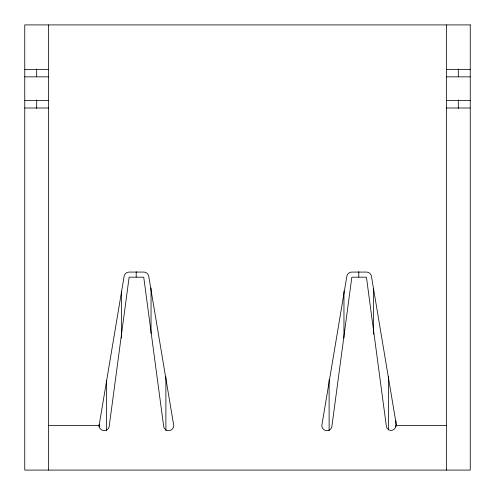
<?xml version="1.0" encoding="UTF-8"?>
<svg xmlns="http://www.w3.org/2000/svg" width="495" height="495" viewBox="0 0 495 495"><rect width="100%" height="100%" fill="white"/><g stroke="black" fill="none" stroke-linecap="round" stroke-linejoin="round"><path stroke-width="0.74" d="M99.105 425.57L124.202 275.857A5.105 5.105 0 0 1 129.133 272.077L143.736 272.077A5.105 5.105 0 0 1 148.667 275.857L173.757 425.57A5.099 5.099 0 0 1 168.659 430.669A5.099 5.099 0 0 1 163.56 425.57L143.736 277.181L129.133 277.181L109.302 425.57A5.099 5.099 0 0 1 104.204 430.669A5.099 5.099 0 0 1 99.105 425.57L48.491 425.57M24.75 69.43L48.491 69.43M446.509 69.43L470.25 69.43M24.75 76.849L48.491 76.849M446.509 76.849L470.25 76.849M24.75 100.59L48.491 100.59M446.509 100.59L470.25 100.59M24.75 108.009L48.491 108.009M446.509 108.009L470.25 108.009M446.509 425.57L395.895 425.57A4.814 4.814 0 0 1 391.081 430.384A4.814 4.814 0 0 1 386.267 425.57L366.436 277.181L351.834 277.181L332.003 425.57A5.099 5.099 0 0 1 326.904 430.669A5.099 5.099 0 0 1 321.812 425.57L346.902 275.857A5.105 5.105 0 0 1 351.834 272.077L366.436 272.077A5.105 5.105 0 0 1 371.368 275.857L396.458 425.57M458.308 68.966L458.308 76.694M458.308 99.879L458.308 108.38M446.509 24.911L446.509 470.089M395.895 420.682L395.895 426.857M388.476 376.676L388.476 429.945M373.632 288.672L373.632 334.218M358.795 271.687L358.795 277.095M343.957 290.986L343.957 338.079M329.113 379.77L329.113 430.718M165.887 376.676L165.887 430.718M151.043 287.898L151.043 333.451M136.205 271.687L136.205 277.095M121.368 291.759L121.368 338.079M106.524 380.537L106.524 430.718M99.105 424.543L99.105 426.857M48.491 24.911L48.491 470.089M36.692 68.966L36.692 76.694M36.692 99.879L36.692 108.38M470.25 24.911L24.75 24.911L24.75 470.089L470.25 470.089L470.25 24.911"/></g></svg>
